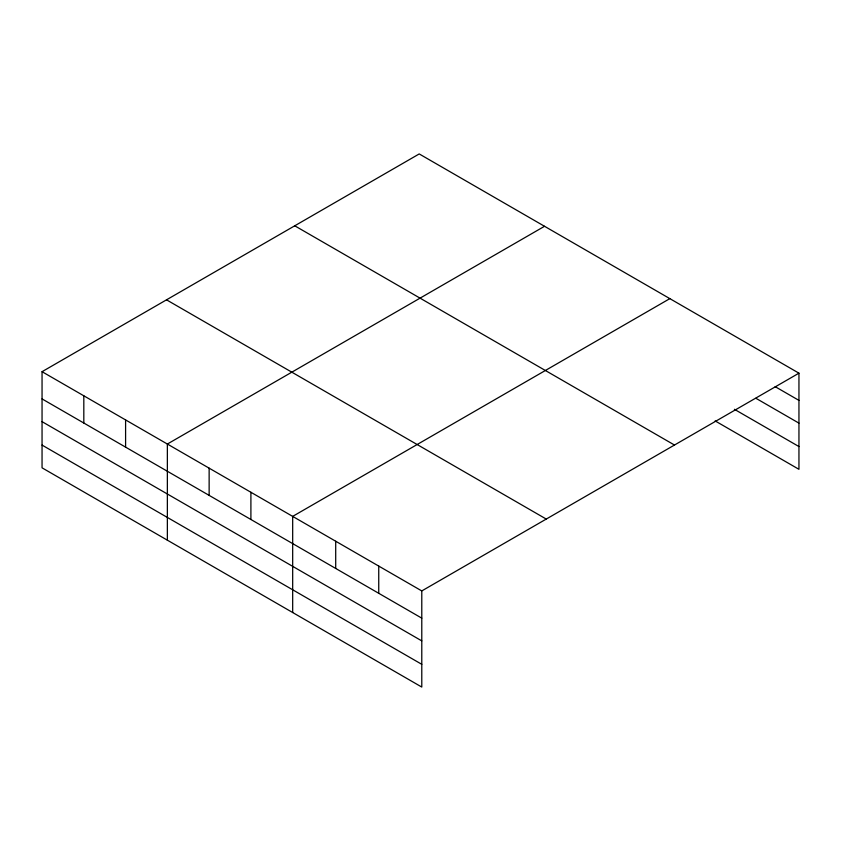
<?xml version="1.0" encoding="UTF-8"?>
<svg xmlns="http://www.w3.org/2000/svg" width="841" height="841" viewBox="0 0 841 841"><rect width="100%" height="100%" fill="white"/><g stroke="black" fill="none" stroke-linecap="round" stroke-linejoin="round"><path stroke-width="1.26" d="M798.95 373.173L419.217 153.935L42.05 371.69L42.05 467.827L421.783 687.065L421.783 590.929L798.95 373.173L798.95 469.31L715.144 420.921M544.526 226.282L167.359 444.037L167.359 540.174M669.846 298.629L292.679 516.385L292.679 612.521M775.171 386.66L798.95 400.39M755.912 398.287L798.95 423.139M734.393 409.294L798.95 446.56M294.749 225.798L674.482 445.036M166.518 299.827L546.251 519.065M42.05 371.69L421.783 590.929M42.05 398.907L421.783 618.146M42.05 421.656L421.783 640.884M42.05 445.089L421.783 664.316M378.744 566.077L378.744 593.294M335.706 541.236L335.706 568.453M250.902 492.269L250.902 519.486M209.136 468.153L209.136 495.37M125.593 419.922L125.593 447.139M83.816 395.806L83.816 423.023"/></g></svg>
